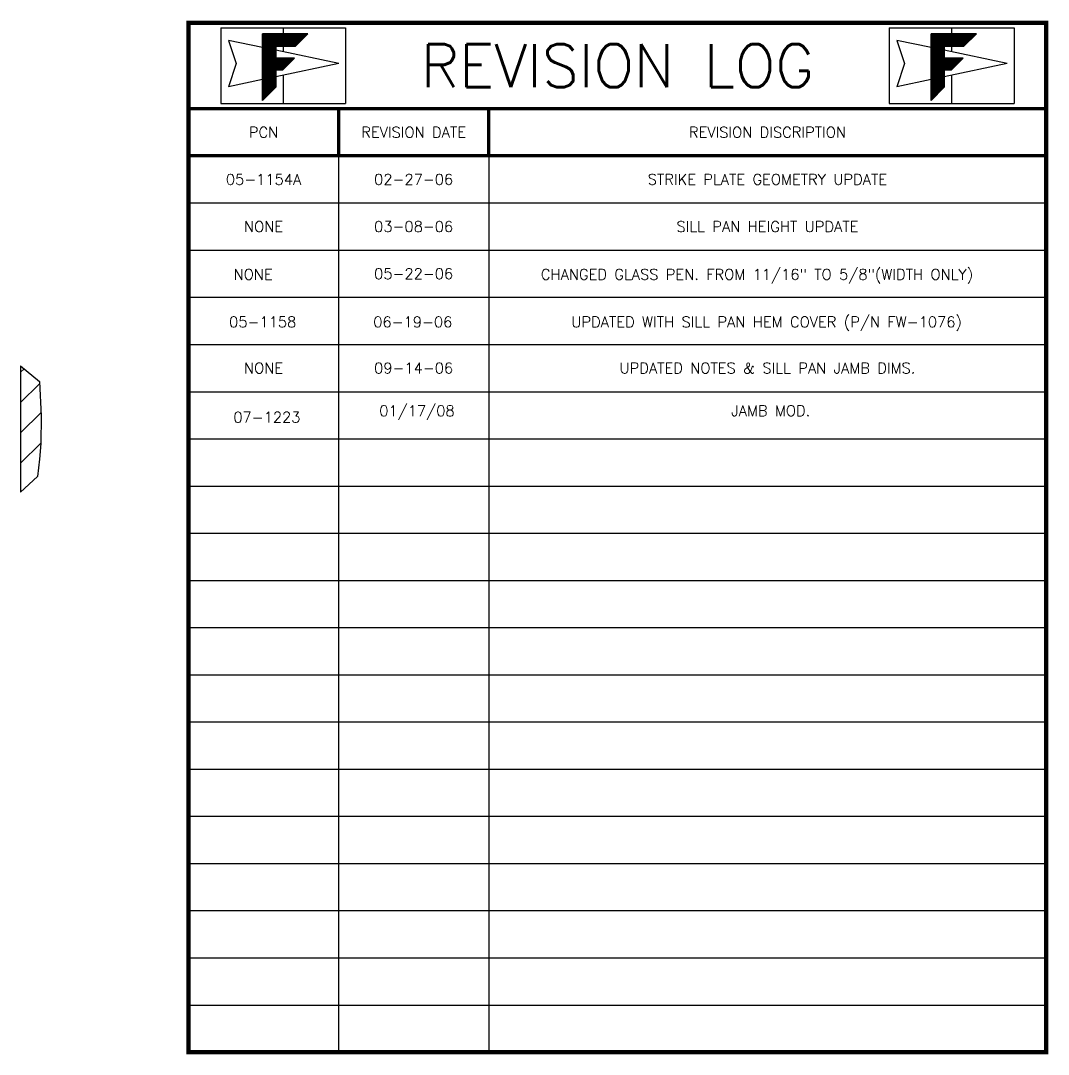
# Model space of a CAD drawing. Extents: x -9.9 to 40.2, y -9.9 to 28.
# Drawn here: x 16.19 to 40.16, y 3.89 to 27.99 of the extents above; entities that cross this region are included whole.
import ezdxf
from ezdxf.enums import TextEntityAlignment as Align

# ---------------------------------------------------------------- set-up
doc = ezdxf.new("R2010")
doc.units = 0
doc.header["$LTSCALE"] = 0.25
doc.header["$MEASUREMENT"] = 0
doc.layers.get('0').update_dxf_attribs({"linetype": 'CONTINUOUS'})
doc.layers.add('MISC', color=7, linetype='CONTINUOUS')
doc.layers.add('REVISION LOG', color=7, linetype='CONTINUOUS')
doc.styles.get("Standard").update_dxf_attribs({"font": 'simplex.shx'})

# ---------------------------------------------------------------- blocks, each defined once
blk = doc.blocks.new('*X8')
at = {"color": 0}
for p, q in [((7.2329, 10.2346), (7.4628, 10.4645)), ((7.2329, 10.2452), (7.4522, 10.4645)), ((7.2329, 10.2558), (7.4416, 10.4645)), ((7.2329, 10.2664), (7.431, 10.4645)), ((7.2329, 10.277), (7.4204, 10.4645)), ((7.2329, 10.2876), (7.4098, 10.4645)), ((7.2329, 10.2982), (7.3992, 10.4645)), ((7.2329, 10.3089), (7.3886, 10.4645)), ((7.2329, 10.3195), (7.378, 10.4645)), ((7.2329, 10.3301), (7.3674, 10.4645)), ((7.2329, 10.3407), (7.3568, 10.4645)), ((7.2329, 10.3513), (7.3462, 10.4645)), ((7.2329, 10.3619), (7.3356, 10.4645)), ((7.2329, 10.3725), (7.325, 10.4645)), ((7.2329, 10.3831), (7.3143, 10.4645)), ((7.2329, 10.3937), (7.3037, 10.4645)), ((7.2329, 10.4043), (7.2931, 10.4645)), ((7.2329, 10.4149), (7.2825, 10.4645)), ((7.2329, 10.4255), (7.2719, 10.4645)), ((7.2329, 10.4361), (7.2613, 10.4645)), ((7.2329, 10.4467), (7.2507, 10.4645)), ((7.2329, 10.4573), (7.2401, 10.4645)), ((7.3549, 10.3369), (7.2329, 10.4589)), ((7.3549, 10.3263), (7.2329, 10.4483)), ((7.3549, 10.3157), (7.2329, 10.4377)), ((7.3549, 10.3051), (7.2329, 10.4271)), ((7.3549, 10.2945), (7.2329, 10.4164)), ((7.3549, 10.3475), (7.2379, 10.4645)), ((7.3646, 10.3484), (7.2485, 10.4645)), ((7.3752, 10.3484), (7.2591, 10.4645)), ((7.3858, 10.3484), (7.2697, 10.4645)), ((7.3965, 10.3484), (7.2803, 10.4645)), ((7.4071, 10.3484), (7.2909, 10.4645)), ((7.4177, 10.3484), (7.3015, 10.4645)), ((7.4283, 10.3484), (7.3122, 10.4645)), ((7.4389, 10.3484), (7.3228, 10.4645)), ((7.4495, 10.3484), (7.3334, 10.4645)), ((7.4601, 10.3484), (7.344, 10.4645)), ((7.4707, 10.3484), (7.3546, 10.4645)), ((7.3573, 10.3484), (7.4734, 10.4645)), ((7.4813, 10.3484), (7.3652, 10.4645)), ((7.3679, 10.3484), (7.4841, 10.4645)), ((7.4919, 10.3484), (7.3758, 10.4645)), ((7.3785, 10.3484), (7.4947, 10.4645)), ((7.5025, 10.3484), (7.3864, 10.4645)), ((7.3892, 10.3484), (7.5053, 10.4645)), ((7.5131, 10.3484), (7.397, 10.4645)), ((7.3998, 10.3484), (7.5159, 10.4645)), ((7.5237, 10.3484), (7.4076, 10.4645)), ((7.4104, 10.3484), (7.5265, 10.4645)), ((7.5343, 10.3484), (7.4182, 10.4645)), ((7.421, 10.3484), (7.5371, 10.4645)), ((7.5422, 10.3511), (7.4288, 10.4645)), ((7.4316, 10.3484), (7.5477, 10.4645)), ((7.5476, 10.3564), (7.4394, 10.4645)), ((7.4422, 10.3484), (7.5583, 10.4645)), ((7.5529, 10.3617), (7.45, 10.4645)), ((7.4528, 10.3484), (7.5689, 10.4645)), ((7.5582, 10.367), (7.4606, 10.4645)), ((7.4634, 10.3484), (7.5795, 10.4645)), ((7.5635, 10.3723), (7.4713, 10.4645)), ((7.474, 10.3484), (7.5901, 10.4645)), ((7.5688, 10.3776), (7.4819, 10.4645)), ((7.4846, 10.3484), (7.6007, 10.4645)), ((7.5741, 10.3829), (7.4925, 10.4645)), ((7.4952, 10.3484), (7.6113, 10.4645)), ((7.5794, 10.3882), (7.5031, 10.4645)), ((7.5058, 10.3484), (7.6219, 10.4645)), ((7.5847, 10.3935), (7.5137, 10.4645)), ((7.5164, 10.3484), (7.6325, 10.4645)), ((7.59, 10.3988), (7.5243, 10.4645)), ((7.527, 10.3484), (7.6432, 10.4645)), ((7.5953, 10.4041), (7.5349, 10.4645)), ((7.5376, 10.3484), (7.6538, 10.4645)), ((7.6006, 10.4094), (7.5455, 10.4645)), ((7.6059, 10.4147), (7.5561, 10.4645)), ((7.6112, 10.42), (7.5667, 10.4645)), ((7.6165, 10.4253), (7.5773, 10.4645)), ((7.6218, 10.4306), (7.5879, 10.4645)), ((7.6271, 10.4359), (7.5985, 10.4645)), ((7.6324, 10.4412), (7.6091, 10.4645)), ((7.6377, 10.4465), (7.6197, 10.4645)), ((7.643, 10.4519), (7.6304, 10.4645)), ((7.6483, 10.4572), (7.641, 10.4645)), ((7.6536, 10.4625), (7.6516, 10.4645)), ((7.3549, 10.2839), (7.2329, 10.4058)), ((7.3549, 10.2733), (7.2329, 10.3952)), ((7.3549, 10.2627), (7.2329, 10.3846)), ((7.3549, 10.2521), (7.2329, 10.374)), ((7.3549, 10.2415), (7.2329, 10.3634)), ((7.4404, 10.1454), (7.2329, 10.3528)), ((7.2329, 10.224), (7.3549, 10.3459)), ((7.4351, 10.1401), (7.2329, 10.3422)), ((7.2329, 10.2134), (7.3549, 10.3353)), ((7.4298, 10.1348), (7.2329, 10.3316)), ((7.2329, 10.2028), (7.3549, 10.3247)), ((7.4245, 10.1295), (7.2329, 10.321)), ((7.2329, 10.1922), (7.3549, 10.3141)), ((7.4159, 10.1274), (7.2329, 10.3104)), ((7.2329, 10.1816), (7.3549, 10.3035)), ((7.4053, 10.1274), (7.2329, 10.2998)), ((7.2329, 10.171), (7.3549, 10.2929)), ((7.3947, 10.1274), (7.2329, 10.2892)), ((7.2329, 10.1604), (7.3549, 10.2823)), ((7.3841, 10.1274), (7.2329, 10.2786)), ((7.2329, 10.1498), (7.3549, 10.2717)), ((7.3735, 10.1274), (7.2329, 10.268)), ((7.2329, 10.1391), (7.3549, 10.2611)), ((7.3629, 10.1274), (7.2329, 10.2574)), ((7.2329, 10.1285), (7.3549, 10.2505)), ((7.3549, 10.1248), (7.2329, 10.2467)), ((7.2329, 10.1179), (7.3549, 10.2399)), ((7.3549, 10.1142), (7.2329, 10.2361)), ((7.2329, 10.0119), (7.4571, 10.236)), ((7.2329, 10.0225), (7.4465, 10.236)), ((7.2329, 10.0331), (7.4359, 10.236)), ((7.2329, 10.0437), (7.4253, 10.236)), ((7.2329, 10.0543), (7.4147, 10.236)), ((7.2329, 10.0649), (7.4041, 10.236)), ((7.2329, 10.0755), (7.3935, 10.236)), ((7.2329, 10.0861), (7.3828, 10.236)), ((7.2329, 10.0967), (7.3722, 10.236)), ((7.2329, 10.1073), (7.3616, 10.236)), ((7.3549, 10.1036), (7.2329, 10.2255)), ((7.3591, 10.1274), (7.4677, 10.236)), ((7.4457, 10.1507), (7.3603, 10.236)), ((7.3697, 10.1274), (7.4783, 10.236)), ((7.451, 10.156), (7.3709, 10.236)), ((7.3803, 10.1274), (7.4889, 10.236)), ((7.4563, 10.1613), (7.3815, 10.236)), ((7.3909, 10.1274), (7.4995, 10.236)), ((7.4616, 10.1666), (7.3921, 10.236)), ((7.4015, 10.1274), (7.5101, 10.236)), ((7.4669, 10.1719), (7.4028, 10.236)), ((7.4121, 10.1274), (7.5207, 10.236)), ((7.4722, 10.1772), (7.4134, 10.236)), ((7.4775, 10.1825), (7.424, 10.236)), ((7.4828, 10.1878), (7.4346, 10.236)), ((7.4881, 10.1931), (7.4452, 10.236)), ((7.4934, 10.1984), (7.4558, 10.236)), ((7.4987, 10.2037), (7.4664, 10.236)), ((7.504, 10.209), (7.477, 10.236)), ((7.5093, 10.2143), (7.4876, 10.236)), ((7.5146, 10.2196), (7.4982, 10.236)), ((7.5199, 10.2249), (7.5088, 10.236)), ((7.5252, 10.2302), (7.5194, 10.236)), ((7.5305, 10.2355), (7.53, 10.236)), ((7.3549, 10.093), (7.2329, 10.2149)), ((7.3549, 10.0824), (7.2329, 10.2043)), ((7.3549, 10.0718), (7.2329, 10.1937)), ((7.3549, 10.0612), (7.2329, 10.1831)), ((7.3549, 10.0506), (7.2329, 10.1725)), ((7.3549, 10.0399), (7.2329, 10.1619)), ((7.3549, 10.0293), (7.2329, 10.1513)), ((7.3549, 10.0187), (7.2329, 10.1407)), ((7.3549, 10.0081), (7.2329, 10.1301)), ((7.2329, 10.0013), (7.3549, 10.1232)), ((7.3549, 9.9975), (7.2329, 10.1195)), ((7.2329, 9.9907), (7.3549, 10.1126)), ((7.3549, 9.9869), (7.2329, 10.1089)), ((7.2329, 9.98), (7.3549, 10.102)), ((7.3549, 9.9763), (7.2329, 10.0983)), ((7.2329, 9.9694), (7.3549, 10.0914)), ((7.3549, 9.9657), (7.2329, 10.0876)), ((7.2329, 9.9588), (7.3549, 10.0808)), ((7.3501, 9.9599), (7.2329, 10.077)), ((7.2329, 9.9482), (7.3549, 10.0702)), ((7.3448, 9.9546), (7.2329, 10.0664)), ((7.2329, 9.9376), (7.3549, 10.0596)), ((7.3395, 9.9493), (7.2329, 10.0558)), ((7.2329, 9.927), (7.3549, 10.049)), ((7.3342, 9.944), (7.2329, 10.0452)), ((7.2329, 9.9164), (7.3549, 10.0383)), ((7.3289, 9.9387), (7.2329, 10.0346)), ((7.2329, 9.9058), (7.3549, 10.0277)), ((7.3236, 9.9334), (7.2329, 10.024)), ((7.2329, 9.8952), (7.3549, 10.0171)), ((7.3183, 9.9281), (7.2329, 10.0134)), ((7.2329, 9.8846), (7.3549, 10.0065)), ((7.313, 9.9228), (7.2329, 10.0028)), ((7.2329, 9.874), (7.3549, 9.9959)), ((7.3077, 9.9175), (7.2329, 9.9922)), ((7.2329, 9.8634), (7.3549, 9.9853)), ((7.3024, 9.9122), (7.2329, 9.9816)), ((7.2329, 9.8528), (7.3549, 9.9747)), ((7.2971, 9.9069), (7.2329, 9.971)), ((7.2918, 9.9015), (7.2329, 9.9604)), ((7.2865, 9.8962), (7.2329, 9.9498)), ((7.2811, 9.8909), (7.2329, 9.9392)), ((7.2758, 9.8856), (7.2329, 9.9285)), ((7.2705, 9.8803), (7.2329, 9.9179)), ((7.2652, 9.875), (7.2329, 9.9073)), ((7.2599, 9.8697), (7.2329, 9.8967)), ((7.2546, 9.8644), (7.2329, 9.8861)), ((7.2493, 9.8591), (7.2329, 9.8755)), ((7.244, 9.8538), (7.2329, 9.8649)), ((7.2387, 9.8485), (7.2329, 9.8543)), ((7.2334, 9.8432), (7.2329, 9.8437))]:
    blk.add_line(p, q, dxfattribs=at)

msp = doc.modelspace()

# ---------------------------------------------------------------- hatches: boundary and pattern name
at = {"layer": 'MISC'}
h = msp.add_hatch(dxfattribs=at)
h.set_pattern_fill('ANSI31', color=256, scale=4, style=0)
h.set_pattern_definition([(45, (-0.0605, 1e-14), (-0.353553, 0.353553), [])])
h.paths.add_polyline_path([(16.675, 18.765), (16.632, 19.576), (16.194, 19.938), (16.194, 16.999), (16.588, 17.361), (16.632, 17.767), (16.661, 18.128)])

# ---------------------------------------------------------------- linework, layer by layer
msp.add_line((16.194, 19.938), (16.194, 16.999), dxfattribs=at)
msp.add_lwpolyline([(16.194, 19.938), (16.632, 19.576), (16.675, 18.765), (16.661, 18.128), (16.632, 17.767), (16.588, 17.361), (16.194, 16.999)], dxfattribs=at)
at = {"layer": 'REVISION LOG', "color": 151}
for p, q in [((20.858, 27.824), (23.769, 27.824)), ((20.858, 27.824), (20.858, 26.054)), ((22.313, 27.824), (22.313, 27.686)), ((23.769, 27.824), (23.769, 26.054)), ((36.447, 27.824), (39.358, 27.824)), ((36.447, 27.824), (36.447, 26.054)), ((37.902, 27.824), (37.902, 27.686)), ((39.358, 27.824), (39.358, 26.054)), ((22.313, 27.395), (22.313, 27.262)), ((37.902, 27.395), (37.902, 27.262)), ((22.313, 26.716), (22.313, 26.054)), ((37.902, 26.716), (37.902, 26.054)), ((20.858, 26.054), (23.769, 26.054)), ((36.447, 26.054), (39.358, 26.054))]:
    msp.add_line(p, q, dxfattribs=at)
at = {"layer": 'REVISION LOG', "color": 1}
for p, q in [((21.836, 27.362), (21.037, 27.53)), ((21.037, 27.53), (21.217, 26.989)), ((37.425, 27.362), (36.626, 27.53)), ((36.626, 27.53), (36.805, 26.989)), ((23.61, 26.989), (22.141, 27.298)), ((39.199, 26.989), (37.729, 27.298)), ((21.217, 26.989), (21.037, 26.447)), ((23.61, 26.989), (22.141, 26.68)), ((36.805, 26.989), (36.626, 26.447)), ((39.199, 26.989), (37.729, 26.68)), ((21.836, 26.616), (21.037, 26.447)), ((37.425, 26.616), (36.626, 26.447))]:
    msp.add_line(p, q, dxfattribs=at)
at = {"layer": 'REVISION LOG'}
for p, q in [((27.108, 25.939), (27.108, 3.939)), ((23.608, 24.839), (23.608, 3.939)), ((20.108, 23.739), (40.108, 23.739)), ((20.108, 22.639), (40.108, 22.639)), ((20.108, 21.539), (40.108, 21.539)), ((20.108, 20.439), (40.108, 20.439)), ((20.108, 19.339), (40.108, 19.339)), ((20.108, 18.239), (40.108, 18.239)), ((20.108, 17.139), (40.108, 17.139)), ((20.108, 16.039), (40.108, 16.039)), ((20.108, 14.939), (40.108, 14.939)), ((20.108, 13.839), (40.108, 13.839)), ((20.108, 12.739), (40.108, 12.739)), ((20.108, 11.639), (40.108, 11.639)), ((20.108, 10.539), (40.108, 10.539)), ((20.108, 9.439), (40.108, 9.439)), ((20.108, 8.339), (40.108, 8.339)), ((20.108, 7.239), (40.108, 7.239)), ((20.108, 6.139), (40.108, 6.139)), ((20.108, 5.039), (40.108, 5.039))]:
    msp.add_line(p, q, dxfattribs=at)
at = {"layer": 'REVISION LOG', "const_width": 0.1}
msp.add_lwpolyline([(40.108, 3.939), (40.108, 27.939), (20.108, 27.939), (20.108, 3.939), (40.108, 3.939), (40.108, 3.939)], close=True, dxfattribs=at)
at = {"layer": 'REVISION LOG', "color": 151}
for points in [[(22.141, 26.436), (22.141, 26.843), (22.309, 26.843), (22.141, 26.843), (22.141, 26.436), (21.836, 26.131), (21.836, 27.686), (22.893, 27.686), (22.602, 27.395), (22.141, 27.395), (22.141, 27.115), (22.581, 27.115), (22.141, 27.115), (22.141, 27.395), (22.602, 27.395), (22.893, 27.686), (21.836, 27.686), (21.836, 26.131), (22.141, 26.436), (22.141, 26.843), (22.309, 26.843), (22.581, 27.115), (22.141, 27.115), (22.141, 27.395), (22.602, 27.395), (22.893, 27.686), (21.836, 27.686), (21.836, 26.131)], [(37.729, 26.436), (37.729, 26.843), (37.898, 26.843), (37.729, 26.843), (37.729, 26.436), (37.425, 26.131), (37.425, 27.686), (38.481, 27.686), (38.191, 27.395), (37.729, 27.395), (37.729, 27.115), (38.17, 27.115), (37.729, 27.115), (37.729, 27.395), (38.191, 27.395), (38.481, 27.686), (37.425, 27.686), (37.425, 26.131), (37.729, 26.436), (37.729, 26.843), (37.898, 26.843), (38.17, 27.115), (37.729, 27.115), (37.729, 27.395), (38.191, 27.395), (38.481, 27.686), (37.425, 27.686), (37.425, 26.131)]]:
    msp.add_lwpolyline(points, close=True, dxfattribs=at)
at = {"layer": 'REVISION LOG', "const_width": 0.08}
for points in [[(20.108, 25.939), (40.108, 25.939)], [(23.608, 25.939), (23.608, 24.839)], [(27.108, 25.939), (27.108, 24.839)], [(20.108, 24.839), (40.108, 24.839)]]:
    msp.add_lwpolyline(points, dxfattribs=at)

# ---------------------------------------------------------------- block references
at = {"layer": 'REVISION LOG', "color": 151, "xscale": 2.5, "yscale": 2.5, "zscale": 2.5}
for p in [(3.753, 1.524), (19.342, 1.524)]:
    msp.add_blockref('*X8', p, dxfattribs=at)

# ---------------------------------------------------------------- texts
at = {"layer": 'REVISION LOG'}
for s, height, p in [('REVISION LOG', 1, (30.108, 26.939)), ('PCN', 0.25, (21.858, 25.389)), ('REVISION DATE', 0.25, (25.358, 25.389)), ('REVISION DISCRIPTION', 0.25, (33.608, 25.389)), ('05-1154A', 0.25, (21.858, 24.289)), ('02-27-06', 0.25, (25.358, 24.289)), ('STRIKE PLATE GEOMETRY UPDATE', 0.25, (33.608, 24.289)), ('NONE', 0.25, (21.858, 23.189)), ('03-08-06', 0.25, (25.358, 23.189)), ('SILL PAN HEIGHT UPDATE', 0.25, (33.608, 23.189)), ('NONE', 0.25, (21.615, 22.072)), ('05-22-06', 0.25, (25.358, 22.089)), ('CHANGED GLASS PEN. FROM 11/16" TO 5/8"(WIDTH ONLY)', 0.25, (33.365, 22.072)), ('05-1158', 0.25, (21.838, 20.965)), ('06-19-06', 0.25, (25.338, 20.965)), ('UPDATED WITH SILL PAN HEM COVER (P/N FW-1076)', 0.25, (33.588, 20.965)), ('NONE', 0.25, (21.858, 19.889)), ('09-14-06', 0.25, (25.358, 19.889)), ('UPDATED NOTES & SILL PAN JAMB DIMS.', 0.25, (33.608, 19.889)), ('01/17/08', 0.25, (25.435, 18.892)), ('07-1223', 0.25, (21.935, 18.742)), ('JAMB MOD.', 0.25, (33.685, 18.894))]:
    msp.add_text(s, height=height, dxfattribs=at).set_placement(p, align=Align.MIDDLE_CENTER)

doc.saveas('drawing.dxf')
